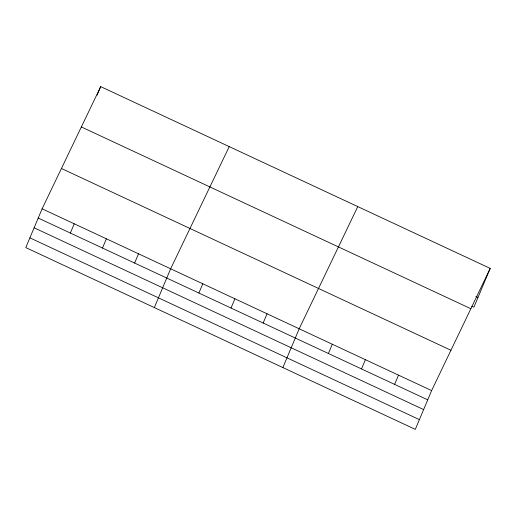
<?xml version="1.0" encoding="UTF-8"?>
<svg xmlns="http://www.w3.org/2000/svg" width="516" height="516" viewBox="0 0 516 516"><rect width="100%" height="100%" fill="white"/><g stroke="black" fill="none" stroke-linecap="round" stroke-linejoin="round"><path stroke-width="0.77" d="M42.106 208.806L25.8 247.596L415.309 429.377L431.615 390.586L490.2 268.404L100.691 86.624L42.106 208.806L431.615 390.586M97.105 95.163L100.691 86.624M70.35 233.051L74.239 223.802M102.484 248.048L106.373 238.798M134.618 263.044L138.507 253.795M154.336 307.581L170.641 268.797L229.227 146.615M198.892 293.036L202.775 283.794M231.026 308.033L234.909 298.79M263.16 323.029L267.049 313.786M282.878 367.566L299.183 328.782L357.769 206.6M328.402 353.479L332.291 344.23M361.51 368.934L365.399 359.684M394.617 384.381L398.507 375.132M490.2 268.404L473.894 307.194L471.734 306.188M475.836 296.436L477.99 297.442M81.36 126.949L470.869 308.723M61.436 168.487L450.945 350.267M38.216 218.055L427.725 399.836M34.12 227.801L423.63 409.581M29.896 237.844L419.405 419.624"/></g></svg>
